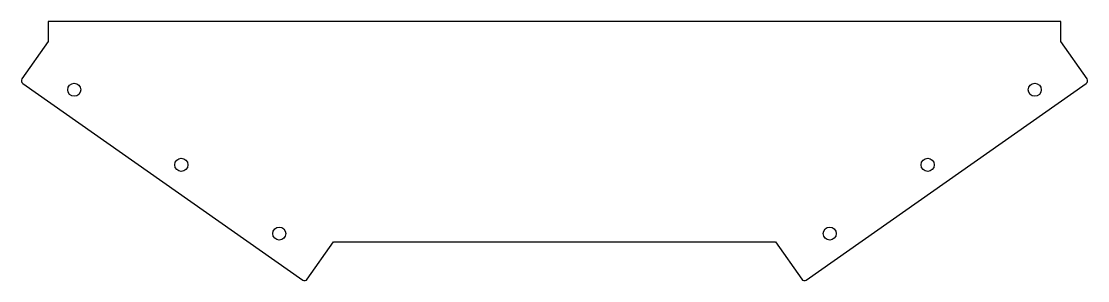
# Model space of a CAD drawing. Header units: millimetres. Extents: x -163 to 163, y 20 to 99.
import ezdxf

# ---------------------------------------------------------------- set-up
doc = ezdxf.new("R2010")
doc.units = ezdxf.units.MM
doc.layers.get('0').update_dxf_attribs({"linetype": 'CONTINUOUS'})

msp = doc.modelspace()

# ---------------------------------------------------------------- linework, layer by layer
msp.add_lwpolyline([(-154.96, 93.24), (-162.99, 81.78, 0.414214), (-162.75, 80.38), (-77.06, 20.38, 0.414214), (-75.66, 20.63), (-67.63, 32.1), (67.63, 32.1), (75.66, 20.63, 0.414214), (77.06, 20.38), (162.75, 80.38, 0.414214), (162.99, 81.78), (154.96, 93.25), (154.96, 99.38), (-154.96, 99.38)], format="xyb", close=True)
for centre in [(-146.98, 78.5), (146.98, 78.5), (-114.21, 55.55), (114.21, 55.55), (-84.22, 34.56), (84.22, 34.56)]:
    msp.add_circle(centre, 2)

doc.saveas('drawing.dxf')
